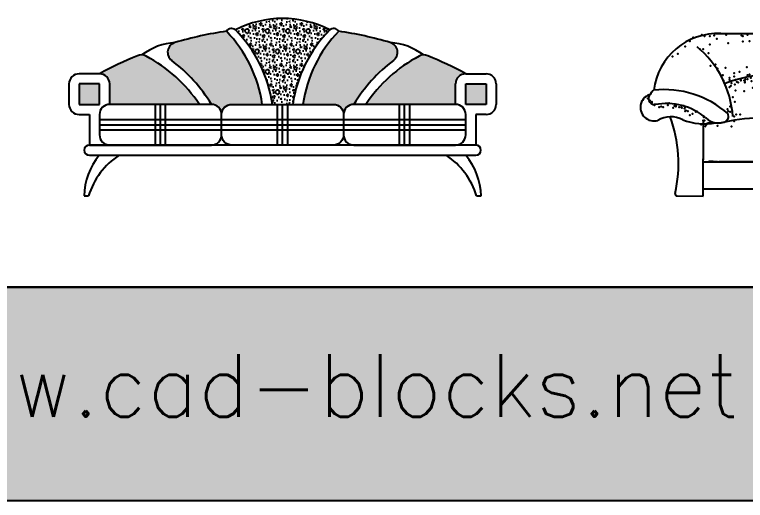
# Model space of a CAD drawing. Header units: millimetres. Extents: x 22852 to 54489, y 38200 to 53043.
# Drawn here: x 48753 to 52345, y 38200 to 40586 of the extents above; entities that cross this region are included whole.
import ezdxf

# ---------------------------------------------------------------- set-up
doc = ezdxf.new("R2010")
doc.units = ezdxf.units.MM
doc.layers.add('www.cad-blocks.net', color=7, linetype='Continuous')
doc.styles.get("Standard").update_dxf_attribs({"font": 'arial.ttf'})
pattern_1 = [(0, (-4248.14, -4820.33), (50, 100), [0, -100]), (0, (-4306.64, -4833.83), (50, 100), [0, -100]), (0, (-4274.14, -4834.83), (50, 100), [0, -100]), (0, (-4238.64, -4805.33), (50, 100), [0, -100]), (0, (-4280.14, -4839.83), (50, 100), [0, -100]), (0, (-4228.64, -4742.33), (50, 100), [0, -100]), (0, (-4259.14, -4750.33), (50, 100), [0, -100]), (0, (-4243.14, -4762.83), (50, 100), [0, -100]), (0, (-4324.64, -4764.83), (50, 100), [0, -100]), (0, (-4275.64, -4769.33), (50, 100), [0, -100]), (0, (-4294.64, -4794.83), (50, 100), [0, -100]), (0, (-4293.64, -4832.33), (50, 100), [0, -100]), (0, (-4256.14, -4836.33), (50, 100), [0, -100]), (0, (-4228.64, -4792.33), (50, 100), [0, -100]), (0, (-4322.14, -4807.83), (50, 100), [0, -100]), (0, (-4313.64, -4790.83), (50, 100), [0, -100]), (0, (-4274.64, -4797.83), (50, 100), [0, -100]), (0, (-4288.64, -4812.33), (50, 100), [0, -100]), (0, (-4296.64, -4779.33), (50, 100), [0, -100]), (0, (-4284.14, -4741.83), (50, 100), [0, -100]), (0, (-4318.14, -4828.83), (50, 100), [0, -100]), (0, (-4263.14, -4762.33), (50, 100), [0, -100]), (0, (-4309.64, -4760.83), (50, 100), [0, -100]), (0, (-4317.64, -4747.83), (50, 100), [0, -100]), (130.601294, (-4234.7876, -4773.6345), (-249.9999977, 300.0000018), [4.3903, -1839.5186]), (18.43495, (-4241.93, -4771.73), (250, 100), [4.5175, -627.938]), (90, (-4241.93, -4776.015), (50, 100), [4.2857, -195.7143]), (161.56505, (-4237.645, -4777.444), (-250.000002, 99.999993), [4.5175, -627.938]), (53.1301, (-4237.645, -4777.444), (50, 100), [4.7619, -495.2381]), (135, (-4233.835, -4828.396), (-50, 100), [4.0406, -278.8021]), (45, (-4239.55, -4828.396), (50, 100), [4.0406, -278.8021]), (135, (-4236.692, -4831.254), (-50, 100), [4.0406, -278.8021]), (45, (-4236.692, -4831.254), (50, 100), [4.0406, -278.8021]), (116.565, (-4281.93, -4761.25), (-7e-06, 200), [5.324, -106.4794]), (180, (-4284.31, -4756.49), (-50, 100), [5.7143, -94.2857]), (63.435, (-4292.41, -4761.25), (8e-08, 200), [5.324, -106.4794]), (116.565, (-4290.03, -4766.015), (-7e-06, 200), [5.324, -106.4794]), (0, (-4290.03, -4766.02), (50, 100), [5.7143, -94.2857]), (63.435, (-4284.31, -4766.015), (8e-08, 200), [5.324, -106.4794]), (107.10273, (-4244.3114, -4795.063), (-149.9999946, 500.000002), [6.4769, -2713.8172]), (143.97263, (-4246.216, -4788.8726), (-949.999989, 700), [6.4769, -1353.6701]), (180, (-4251.45, -4785.06), (-50, 100), [6.1905, -93.8095]), (36.02737, (-4262.883, -4788.8726), (949.9999943, 699.9999934), [6.4769, -1353.6701]), (71.56505, (-4264.788, -4794.587), (150, 500), [6.0234, -626.4321]), (107.10273, (-4262.883, -4800.7774), (-149.9999946, 500.000002), [6.4769, -2713.8172]), (143.97263, (-4257.645, -4804.587), (-949.999989, 700), [6.4769, -1353.6701]), (0, (-4257.64, -4804.59), (50, 100), [6.1905, -93.8095]), (36.02737, (-4251.454, -4804.587), (949.9999943, 699.9999934), [6.4769, -1353.6701]), (71.56505, (-4246.216, -4800.777), (150, 500), [6.0234, -626.4321]), (150.25512, (-4243.359, -4748.396), (-150, 99.999999), [3.8392, -802.3866]), (90, (-4246.69, -4750.3), (50, 100), [3.8095, -196.1905]), (29.74488, (-4246.692, -4750.301), (150, 100), [3.8392, -802.3866]), (116.565, (-4266.69, -4819.35), (-7e-06, 200), [5.324, -106.4794]), (168.69007, (-4269.073, -4814.587), (-450.000001, 99.999998), [4.8562, -1014.9476]), (41.185925, (-4277.6448, -4816.968), (1249.9999962, 1099.9999937), [5.062, -2120.9671]), (90, (-4277.645, -4821.73), (50, 100), [4.7619, -195.2381]), (138.814074, (-4273.8352, -4825.063), (-1249.9999815, 1100.0000103), [5.062, -2120.9671]), (16.699244, (-4273.8352, -4825.063), (1649.9999972, 499.9999976), [4.9716, -2083.0897]), (60.945396, (-4269.0733, -4823.6345), (50.0000002, 99.9999997), [4.9027, -2054.2233]), (109.983106, (-4308.597, -4777.444), (-250.0000013, 699.9999992), [5.5737, -2335.3663]), (155.556045, (-4310.502, -4772.206), (-650.000003, 299.999994), [5.7538, -2410.8553]), (24.443955, (-4320.978, -4772.206), (650.000001, 299.9999988), [5.7538, -2410.8553]), (70.016893, (-4322.883, -4777.444), (250.0000012, 699.9999994), [5.5737, -2335.3663]), (109.983106, (-4320.978, -4782.682), (-250.0000013, 699.9999992), [5.5737, -2335.3663]), (160.01689, (-4315.74, -4784.587), (-250.000001, 99.999996), [5.5737, -1164.8963]), (19.98311, (-4315.74, -4784.587), (250, 100), [5.5737, -1164.8963]), (70.016893, (-4310.502, -4782.682), (250.0000012, 699.9999994), [5.5737, -2335.3663]), (122.00538, (-4271.454, -4786.492), (-50.000007, 99.999995), [4.4924, -938.9057]), (18.43495, (-4278.121, -4784.11), (250, 100), [4.5175, -627.938]), (90, (-4278.12, -4788.396), (50, 100), [4.2857, -195.7143]), (161.56505, (-4273.835, -4789.825), (-250.000002, 99.999993), [4.5175, -627.938]), (54.46232, (-4273.835, -4789.825), (349.9999998, 499.9999997), [4.0963, -1716.3687]), (116.565, (-4300.5, -4810.78), (-7e-06, 200), [5.324, -106.4794]), (180, (-4302.88, -4806.02), (-50, 100), [5.2381, -94.7619]), (59.03624, (-4310.978, -4810.777), (50, 99.9999995), [5.5533, -1160.637]), (120.96376, (-4308.121, -4815.539), (-50.000007, 99.999995), [5.5533, -1160.637]), (0, (-4308.12, -4815.54), (50, 100), [5.2381, -94.7619]), (63.435, (-4302.88, -4815.54), (8e-08, 200), [5.324, -106.4794])]

# ---------------------------------------------------------------- blocks, each defined once
blk = doc.blocks.new('A$C0DBF3047')
at = {"linetype": 'Continuous'}
for p, q in [((365, 797.9), (394.8, 797.9)), ((844.8, 797.9), (1294.8, 797.9)), ((844.8, 367.9), (844.8, 797.9)), ((1294.8, 797.9), (1294.8, 367.9)), ((51.9, 500.3), (53.9, 509.9)), ((53.9, 509.9), (62, 519.6)), ((2085.7, 509.9), (2077.6, 519.6)), ((2087.8, 500.3), (2085.7, 509.9)), ((309.9, 393.4), (309.9, 397)), ((430.1, 404.9), (432, 385.5)), ((1709.6, 404.9), (1707.6, 385.5)), ((1829.8, 393.4), (1829.8, 397)), ((308.8, 0), (309.8, 370)), ((428, 375.8), (423.9, 368.6)), ((432, 385.5), (428, 375.8)), ((767.5, 367.9), (793.6, 356.1)), ((1283.9, 361.9), (1300.6, 356.1)), ((1338.3, 349.2), (1364.4, 366.6)), ((1707.6, 385.5), (1711.7, 375.8)), ((1711.7, 375.8), (1715.7, 368.6)), ((1830.9, 0), (1829.9, 370)), ((308.8, 0), (309.8, 354.2)), ((330.1, 357.4), (316, 338.9)), ((793.6, 356.1), (819.3, 329.7)), ((1300.6, 356.1), (1318, 338.7)), ((1318, 335.3), (1338.3, 349.2)), ((1318.9, 335.9), (1318.9, 203)), ((1809.5, 357.4), (1823.6, 338.9)), ((1830.9, 0), (1829.9, 354.2)), ((1320.9, 206.6), (1299.8, 168.5)), ((1318, 206.6), (1338.3, 175.3)), ((1825, 189.4), (1804.1, 172.5)), ((335.6, 172.5), (378.2, 169.6)), ((346.1, 170.5), (388.8, 167.7)), ((1765.3, 167.9), (386, 167.9)), ((1338.3, 175.3), (1370.2, 164.9)), ((1804.1, 172.5), (1761.4, 169.6)), ((180.4, 0.4), (308.8, 0)), ((1959.3, 0.4), (1830.9, 0))]:
    blk.add_line(p, q, dxfattribs=at)
at = {"linetype": 'ByBlock'}
for p, q in [((159.5, 456.6), (159.5, 452.3)), ((1980.1, 456.6), (1980.1, 452.3)), ((387.3, 357.9), (330.1, 357.4)), ((819.3, 329.7), (819.3, 207.2)), ((1752.3, 357.9), (1809.5, 357.4)), ((309.2, 168.5), (1830.4, 168.5)), ((1830.8, 34.3), (308.8, 34.3))]:
    blk.add_line(p, q, dxfattribs=at)
at = {"linetype": 'Continuous'}
blk.add_lwpolyline([(365, 797.9), (1774.7, 797.9)], dxfattribs=at)
at = {"linetype": 'ByBlock'}
for centre, radius, start, end in [((379.9, 482.1), 316.1, 87.2935, 173.1931), ((1759.8, 482.1), 316.1, 6.8069, 92.7065), ((-30.3, 358.1), 485.7, 3.8483, 50.5695), ((2170, 358.1), 485.7, 129.4305, 176.1517), ((-5038.4, 1475.8), 6251.3, 350.39618, 352.09093), ((674.7, -114.8), 715.4, 76.3538, 111.1001), ((442, 465.7), 167.9, 345.4564, 44.2304), ((1636.8, 458.6), 920.1, 171.6541, 181.6051), ((1056.3, -152.4), 761.3, 71.8845, 106.9594), ((240.4, 456.3), 753.6, 359.2875, 11.1137), ((1464.9, -114.8), 715.4, 68.8999, 103.6462), ((502.8, 458.6), 920.1, 358.3949, 8.3459), ((1697.7, 465.7), 167.9, 135.7696, 194.5436), ((69.8, 479.6), 30.5, 123.5504, 275.3523), ((117.7, 48.6), 473.8, 48.7568, 96.26), ((2021.9, 48.6), 473.8, 83.74, 131.2432), ((2069.9, 479.6), 30.5, 264.6477, 56.4496), ((66.7, 435.2), 66.7, 102.8464, 286.5687), ((2073, 435.2), 66.7, 253.4313, 77.1536), ((126.6, 146.8), 307.2, 50.5901, 100.1298), ((2013, 146.8), 307.2, 79.8702, 129.4099), ((149.4, 264.8), 124.1, 61.972, 120.8889), ((-467.2, 160.3), 654.7, 346.9614, 20.4332), ((316.9, 658.9), 304.7, 249.0126, 280.0558), ((382.8, 442.1), 84.3, 223.4615, 299.1748), ((600, -522.1), 904.8, 78.1941, 103.5312), ((872.5, 310.3), 56.7, 93.593, 161.0307), ((1056.4, -824.5), 1208, 78.5804, 99.2181), ((1539.6, -801.9), 1181.5, 78.8968, 98.5277), ((1756.8, 442.1), 84.3, 240.8252, 316.5385), ((1822.8, 658.9), 304.7, 259.9442, 290.9874), ((1990.2, 264.8), 124.1, 59.1111, 118.028), ((2606.8, 160.3), 654.7, 159.5668, 193.0386), ((765.8, 221.9), 55.4, 275.9072, 344.6569), ((899.8, 253.7), 93, 209.9827, 249.1812), ((180.4, 10.4), 10, 166.9614, 269.8382), ((1959.3, 10.4), 10, 270.1618, 13.0386)]:
    blk.add_arc(centre, radius, start, end, dxfattribs=at)
for p in [(302.5, 790.9), (421, 790.9), (526.3, 790.9), (562.4, 790.9), (575.6, 790.9), (648, 794.2), (680.9, 794.2), (773, 790.9), (815.8, 794.2), (884.9, 790.9), (898, 794.2), (944.1, 797.5), (996.7, 790.9), (1009.9, 794.2), (1069.1, 790.9), (1118.4, 790.9), (1157.9, 790.9), (1157.9, 790.9), (1187.5, 797.5), (1243.4, 797.5), (1322.4, 790.9), (243.3, 761.3), (259.8, 777.8), (315.7, 784.3), (342, 784.3), (361.8, 787.6), (374.9, 771.2), (496.6, 787.6), (503.2, 784.3), (503.2, 758.1), (536.1, 761.3), (601.9, 771.2), (634.8, 787.6), (674.3, 781.1), (710.5, 774.5), (763.1, 777.8), (766.4, 787.6), (858.5, 787.6), (858.5, 784.3), (881.6, 774.5), (934.2, 784.3), (963.8, 784.3), (967.1, 761.3), (977, 777.8), (1016.4, 777.8), (1042.8, 784.3), (1095.4, 784.3), (1128.3, 771.2), (1174.4, 777.8), (1194.1, 767.9), (1233.6, 787.6), (1246.7, 787.6), (1286.2, 761.3), (1289.5, 787.6), (1312.5, 771.2), (1358.6, 787.6), (1361.9, 774.5), (1411.2, 761.3), (1421.1, 787.6), (1424.4, 771.2), (1444.1, 787.6), (1454, 771.2), (1470.5, 777.8), (1486.9, 777.8), (1496.8, 784.3), (1519.8, 784.3), (1519.8, 777.8), (1536.2, 787.6), (1572.4, 784.3), (1588.9, 758.1), (1625.1, 787.6), (1641.5, 781.1), (1651.4, 784.3), (1677.7, 784.3), (1707.3, 781.1), (1743.5, 781.1), (1763.3, 781.1), (1825.8, 764.6), (1838.9, 781.1), (1845.5, 774.5), (220.3, 735), (292.7, 721.9), (309.1, 721.9), (342, 744.9), (430.8, 751.5), (1677.7, 751.5), (1901.4, 748.2), (1911.3, 731.8), (1931, 728.5), (157.8, 685.8), (184.1, 698.9), (335.4, 702.2), (625, 715.3), (1940.9, 712), (1983.7, 692.3), (565.7, 669.3), (944.1, 652.9), (2010, 666), (345.3, 639.8), (368.3, 646.3), (378.2, 626.6), (417.7, 629.9), (523, 633.2), (562.4, 626.6), (582.2, 613.5), (677.6, 623.3), (750, 613.5), (845.4, 613.5), (865.1, 636.5), (977, 626.6), (977, 613.5), (1085.5, 613.5), (1121.7, 629.9), (1180.9, 613.5), (1190.8, 636.5), (1388.2, 620), (1447.4, 629.9), (1480.3, 613.5), (1503.3, 616.8), (1684.3, 633.2), (1766.5, 646.3), (394.7, 593.8), (404.5, 593.8), (437.4, 580.6), (460.5, 603.6), (460.5, 587.2), (486.8, 610.2), (526.3, 593.8), (536.1, 597), (542.7, 580.6), (572.3, 580.6), (575.6, 580.6), (588.8, 606.9), (595.3, 597), (608.5, 580.6), (621.7, 587.2), (628.2, 587.2), (634.8, 577.3), (638.1, 610.2), (638.1, 597), (641.4, 600.3), (648, 600.3), (651.3, 583.9), (651.3, 577.3), (657.8, 603.6), (661.1, 580.6), (677.6, 583.9), (700.6, 606.9), (703.9, 580.6), (707.2, 587.2), (713.8, 583.9), (743.4, 610.2), (743.4, 606.9), (743.4, 577.3), (753.3, 577.3), (776.3, 610.2), (792.7, 587.2), (796, 577.3), (842.1, 600.3), (888.1, 587.2), (917.8, 597), (924.3, 606.9), (924.3, 583.9), (930.9, 593.8), (940.8, 590.5), (947.4, 600.3), (950.6, 583.9), (957.2, 590.5), (977, 600.3), (990.1, 600.3), (1003.3, 603.6), (1003.3, 593.8), (1009.9, 583.9), (1023, 590.5), (1042.8, 580.6), (1049.3, 597), (1052.6, 597), (1059.2, 606.9), (1062.5, 610.2), (1062.5, 593.8), (1062.5, 577.3), (1065.8, 606.9), (1095.4, 580.6), (1105.3, 593.8), (1118.4, 597), (1134.9, 593.8), (1161.2, 593.8), (1174.4, 580.6), (1200.7, 587.2), (1204, 597), (1210.6, 587.2), (1217.1, 587.2), (1223.7, 603.6), (1227, 577.3), (1279.6, 587.2), (1286.2, 583.9), (1329, 600.3), (1358.6, 593.8), (1365.2, 590.5), (1407.9, 606.9), (1407.9, 597), (1407.9, 577.3), (1421.1, 606.9), (1431, 606.9), (1460.6, 587.2), (1463.9, 583.9), (1477, 587.2), (1486.9, 583.9), (1496.8, 587.2), (1549.4, 580.6), (1562.6, 606.9), (1562.6, 587.2), (1588.9, 580.6), (1621.8, 577.3), (1625.1, 587.2), (1631.7, 580.6), (1644.8, 580.6), (1677.7, 587.2), (1743.5, 587.2), (1871.8, 610.2), (407.8, 567.5), (437.4, 570.8), (444, 541.2), (447.3, 554.3), (463.7, 547.7), (467, 570.8), (473.6, 560.9), (480.2, 557.6), (493.4, 570.8), (493.4, 567.5), (509.8, 567.5), (513.1, 564.2), (513.1, 557.6), (516.4, 574), (526.3, 574), (546, 564.2), (569, 567.5), (582.2, 560.9), (621.7, 547.7), (651.3, 574), (703.9, 547.7), (776.3, 557.6), (779.6, 564.2), (786.2, 560.9), (792.7, 554.3), (799.3, 560.9), (799.3, 547.7), (805.9, 557.6), (865.1, 560.9), (888.1, 560.9), (898, 544.5), (917.8, 547.7), (937.5, 560.9), (1009.9, 574), (1184.2, 554.3), (1213.8, 551), (1250, 560.9), (1282.9, 554.3), (1309.2, 551), (1312.5, 557.6), (1365.2, 544.5), (1368.5, 574), (1414.5, 564.2), (1431, 574), (1437.6, 560.9), (1467.2, 544.5), (1526.4, 551), (1562.6, 551), (1592.2, 560.9), (1605.3, 570.8), (1638.2, 564.2), (1654.7, 544.5), (1664.6, 541.2), (1671.1, 557.6), (1671.1, 551), (1740.2, 567.5), (437.4, 534.6), (467, 518.2), (509.8, 514.9), (552.6, 531.3), (661.1, 537.9), (723.6, 518.2), (825.6, 537.9), (993.4, 518.2), (1134.9, 511.6), (1184.2, 518.2), (1263.2, 537.9), (1332.3, 524.7), (1368.5, 537.9), (1375, 524.7), (1681, 534.6), (1687.6, 534.6), (1717.2, 537.9), (1733.6, 528), (36.1, 478.7), (45.9, 468.9), (453.9, 485.3), (1727.1, 478.7), (6.5, 465.6), (55.8, 462.3), (55.8, 459), (69, 449.2), (69, 445.9), (92, 436), (101.9, 439.3), (111.7, 436), (134.8, 445.9), (141.3, 455.7), (161.1, 432.7), (167.7, 442.6), (174.2, 442.6), (174.2, 439.3), (190.7, 436), (200.6, 436), (203.8, 432.7), (213.7, 442.6), (220.3, 436), (440.7, 439.3), (463.7, 462.3), (1671.1, 432.7), (1704, 432.7), (1825.8, 436), (1885, 436), (1921.2, 445.9), (1937.6, 436), (1937.6, 436), (1954.1, 449.2), (1954.1, 439.3), (2006.7, 442.6), (2026.4, 449.2), (2033, 439.3), (2039.6, 449.2), (2039.6, 439.3), (2042.9, 436), (2059.3, 442.6), (2072.5, 449.2), (2095.5, 445.9), (217, 429.5), (220.3, 416.3), (223.6, 419.6), (233.5, 416.3), (243.3, 396.6), (256.5, 403.2), (272.9, 413), (427.6, 426.2), (430.8, 416.3), (440.7, 413), (470.3, 399.9), (490.1, 399.9), (625, 416.3), (1019.7, 396.6), (1134.9, 396.6), (1358.6, 396.6), (1697.5, 422.9), (1697.5, 396.6), (1697.5, 396.6), (1723.8, 403.2), (1865.2, 396.6), (1875.1, 399.9), (1891.6, 409.7), (1901.4, 416.3), (1908, 419.6), (1908, 413), (1911.3, 409.7), (1937.6, 429.5), (1950.8, 419.6), (1963.9, 419.6), (309.1, 370.3), (312.4, 386.7), (315.7, 370.3), (460.5, 390), (460.5, 367), (746.7, 386.7), (789.4, 373.6), (802.6, 376.9), (825.6, 360.4), (884.9, 383.5), (891.4, 367), (927.6, 376.9), (980.3, 386.7), (1134.9, 390), (1223.7, 380.2), (1233.6, 393.3), (1240.2, 373.6), (1292.8, 360.4), (1325.7, 360.4), (1342.1, 360.4), (1411.2, 383.5), (1496.8, 383.5), (1536.2, 390), (1628.4, 390), (1638.2, 380.2), (1671.1, 393.3), (1677.7, 390), (1697.5, 380.2), (1700.7, 383.5), (1730.4, 383.5), (1835.6, 370.3), (1855.4, 386.7), (299.3, 350.6), (378.2, 344), (447.3, 340.7), (842.1, 357.2), (1743.5, 337.4), (1799.4, 350.6)]:
    blk.add_point(p, dxfattribs=at)
blk = doc.blocks.new('A$C4C042FEC')
h = blk.add_hatch()
h.set_pattern_fill('AN32C', color=256, scale=100, style=0)
h.set_pattern_definition(pattern_1)
h.paths.add_polyline_path([(1000, 450.2), (1100, 450.2, -0.161205), (1281.8, 815.5, 0.243856), (818.2, 815.5, -0.161205)])
h = blk.add_hatch()
h.set_pattern_fill('AN32C', color=256, scale=100, style=0)
h.set_pattern_definition(pattern_1)
h.paths.add_polyline_path([(774, 809.5, 0.03454), (520.9, 753.8, 0.616722), (504.9, 665.9, -0.09535), (700, 450.2, -0.414214), (750, 400.2, -0.414214), (800, 450.2), (950, 450.2, 0.157879)])
h.paths.add_polyline_path([(378.9, 687, 0.222831), (336.5, 689, 0.02752), (150, 600.2, -0.414214), (200, 550.2), (200, 450.2), (640.8, 450.2, 0.124585)])
h.paths.add_polyline_path([(1595.1, 665.9, 0.616722), (1579.1, 753.8, 0.03454), (1326, 809.5, 0.157879), (1150, 450.2), (1300, 450.2, -0.414214), (1350, 400.2, -0.414214), (1400, 450.2, -0.09535)])
h.paths.add_polyline_path([(1950, 600.2, 0.02752), (1763.5, 689, 0.222831), (1721.1, 687, 0.124585), (1459.2, 450.2), (1900, 450.2), (1900, 550.2, -0.414214)])
h = blk.add_hatch()
h.set_pattern_fill('AN32C', color=256, scale=100, style=0)
h.set_pattern_definition(pattern_1)
h.paths.add_polyline_path([(1950, 450.2), (2050, 450.2), (2050, 550.2), (1950, 550.2)])
h.paths.add_polyline_path([(150, 550.2), (50, 550.2), (50, 450.2), (150, 450.2)])
for p, q in [((150, 600.2), (50, 600.2)), ((1950, 600.2), (2050, 600.2)), ((0, 550.2), (0, 450.2)), ((50, 550.2), (50, 450.2)), ((150, 550.2), (50, 550.2)), ((150, 450.2), (150, 550.2)), ((200, 450.2), (200, 550.2)), ((1900, 450.2), (1900, 550.2)), ((1950, 450.2), (1950, 550.2)), ((1950, 550.2), (2050, 550.2)), ((2050, 550.2), (2050, 450.2)), ((2100, 550.2), (2100, 450.2)), ((50, 450.2), (150, 450.2)), ((425, 250.2), (425, 450.2)), ((450, 250.2), (450, 450.2)), ((475, 250.2), (475, 450.2)), ((1025, 250.2), (1025, 450.2)), ((1050, 250.2), (1050, 450.2)), ((1075, 250.2), (1075, 450.2)), ((1625, 250.2), (1625, 450.2)), ((1650, 250.2), (1650, 450.2)), ((1675, 250.2), (1675, 450.2)), ((2050, 450.2), (1950, 450.2)), ((50, 400.2), (100, 400.2)), ((100, 400.2), (100, 250.2)), ((2050, 400.2), (2000, 400.2)), ((2000, 400.2), (2000, 250.2)), ((150, 375.2), (1950, 375.2)), ((150, 350.2), (1950, 350.2)), ((150, 325.2), (1950, 325.2)), ((2000, 250.2), (100, 250.2)), ((100, 250.2), (200, 250.2)), ((100, 200.2), (2000, 200.2)), ((74.6, 0.2), (96.5, 0.2)), ((2003.5, 0.2), (2025.4, 0.2))]:
    blk.add_line(p, q)
for points in [[(150, 300.2, 0.414214), (200, 250.2), (700, 250.2, 0.414214), (750, 300.2), (750, 400.2, 0.414214), (700, 450.2), (200, 450.2, 0.414214), (150, 400.2)], [(1350, 300.2, -0.414214), (1300, 250.2), (800, 250.2, -0.414214), (750, 300.2), (750, 400.2, -0.414214), (800, 450.2), (1300, 450.2, -0.414214), (1350, 400.2)], [(1350, 300.2, 0.414214), (1400, 250.2), (1900, 250.2, 0.414214), (1950, 300.2), (1950, 400.2, 0.414214), (1900, 450.2), (1400, 450.2, 0.414214), (1350, 400.2)]]:
    blk.add_lwpolyline(points, format="xyb", close=True)
for centre, radius, start, end in [((1050, 368.4), 503.6, 62.5911, 117.4089), ((1050, -1048.2), 1878.1, 98.4494, 106.3622), ((798.9, 792.3), 30.2, 50.2781, 145.2626), ((307.2, 358.1), 649.3, 8.1475, 44.0345), ((357.2, 358.1), 649.3, 8.1475, 44.7778), ((1742.8, 358.1), 649.3, 135.2222, 171.8525), ((1792.8, 358.1), 649.3, 135.9655, 171.8525), ((1301.1, 792.3), 30.2, 34.7374, 129.7219), ((1050, -1048.2), 1878.1, 73.6378, 81.5506), ((541.4, 451), 303.5, 93.8733, 127.2002), ((535, 705.8), 50, 106.3622, 233.0144), ((1558.6, 451), 303.5, 52.7998, 86.1267), ((1565, 705.8), 50, 306.9856, 73.6378), ((1050, -1048.2), 1878.1, 112.3288, 118.6343), ((355.5, 642.8), 50, 62.0806, 112.3288), ((42, 51.2), 719.5, 33.6741, 62.0806), ((2058, 51.2), 719.5, 117.9194, 146.3259), ((1744.5, 642.8), 50, 67.6712, 117.9194), ((1050, -1048.2), 1878.1, 61.3657, 67.6712), ((42, 51.2), 769.5, 31.2276, 53.0144), ((2058, 51.2), 769.5, 126.9856, 148.7724), ((50, 550.2), 50, 90, 180), ((150, 550.2), 50, 0, 90), ((1950, 550.2), 50, 90, 180), ((2050, 550.2), 50, 0, 90), ((50, 450.2), 50, 180, 270), ((2050, 450.2), 50, 270, 0), ((100, 225.2), 25, 90, 270), ((2000, 225.2), 25, 270, 90), ((399.5, -6.4), 325, 140.5347, 178.8405), ((445.6, -104.9), 364.5, 123.1913, 163.2497), ((1654.4, -104.9), 364.5, 16.7503, 56.8087), ((1700.5, -6.4), 325, 1.1595, 39.4653)]:
    blk.add_arc(centre, radius, start, end)
at = {"flags": 9}
for tag in ['XSIZE', 'YSIZE']:
    blk.add_attdef(tag, (74.6, 0.2), '', height=0.5, dxfattribs=at)
blk = doc.blocks.new('FORMAT')
at = {"true_color": 0x546d8e}
h = blk.add_hatch(color=155, dxfattribs=at)
h.set_gradient(color1=(68, 68, 68), color2=(84, 109, 142), tint=1)
h.paths.add_polyline_path([(54489.3, 38200.1), (54489.3, 39248), (26581.4, 39248), (26581.4, 38200.1)])
h.paths.add_polyline_path([(39864.7, 38534.4), (54102.2, 38534.4), (54102.2, 38995.1), (39864.7, 38995.1)], flags=24)
at = {"color": 155, "true_color": 0x546d8e}
for p, q in [((26581.4, 39248), (54489.3, 39248)), ((54489.3, 39248), (26581.4, 39248)), ((26581.4, 39248), (54489.3, 39248)), ((26581.4, 38200.1), (54489.3, 38200.1))]:
    blk.add_line(p, q, dxfattribs=at)
blk.add_line((26581.4, 39248), (54489.3, 39248))
at = {"color": 155, "true_color": 0x546d8e, "insert": (39941.5, 38918.3), "char_height": 307.125, "attachment_point": 1}
blk.add_mtext_dynamic_manual_height_columns('{\\Fsimplex|c0;\\C7;download more free cad collection at: www.cad-blocks.net}', width=45138.163, gutter_width=12.5, heights=[0], dxfattribs=at)

msp = doc.modelspace()

# ---------------------------------------------------------------- block references
for name, p in [('A$C4C042FEC', (49020.3, 39695.1)), ('A$C0DBF3047', (51829.3, 39695.1))]:
    msp.add_blockref(name, p)
at = {"layer": 'www.cad-blocks.net'}
msp.add_blockref('FORMAT', (0, 0), dxfattribs=at)

doc.saveas('drawing.dxf')
